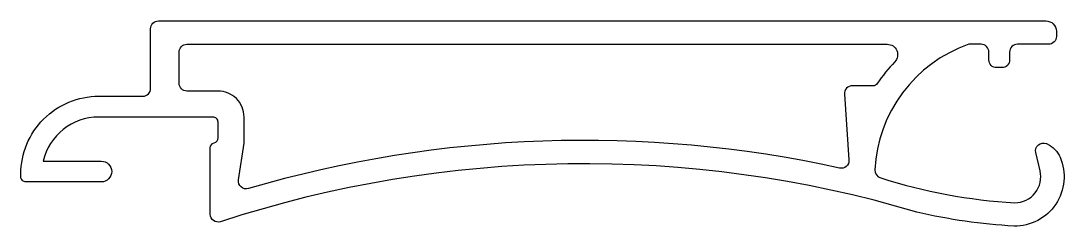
# Model space of a CAD drawing. Extents: x 992.3 to 1032.5, y -8.9 to -1.
import ezdxf

# ---------------------------------------------------------------- set-up
doc = ezdxf.new("R2010")
doc.units = 0
doc.header["$LTSCALE"] = 15
doc.layers.get('0').update_dxf_attribs({"linetype": 'CONTINUOUS'})

msp = doc.modelspace()

# ---------------------------------------------------------------- linework, layer by layer
at = {"ltscale": 0.05}
for points in [[(1031.82, -5.748, -0.184094), (1032.316, -6.259, -0.543663), (1030.541, -8.909, -0.043795), (1026.796, -8.371, 0.152201), (999.963, -8.739, -0.510038), (999.57, -8.454), (999.57, -5.896, -0.341999), (999.72, -5.703, 0.341999), (999.87, -5.509), (999.87, -4.909, 0.414214), (999.67, -4.709), (995.27, -4.709, 0.348547), (993.128, -6.409), (995.37, -6.409, -0.414214), (995.77, -6.809, -0.414214), (995.37, -7.209), (992.47, -7.209, -0.414214), (992.27, -7.009), (992.27, -6.909, -0.414214), (995.27, -3.909), (996.97, -3.909, 0.414214), (997.27, -3.609), (997.27, -1.309, -0.414214), (997.57, -1.009), (1031.77, -1.009, -0.414214), (1032.17, -1.409), (1032.17, -1.609, -0.414214), (1031.87, -1.909), (1030.67, -1.909, 0.414214), (1030.37, -2.209), (1030.37, -2.509, -0.414214), (1030.07, -2.809), (1029.87, -2.809, -0.414214), (1029.57, -2.509), (1029.57, -2.209, 0.414214), (1029.27, -1.909), (1028.795, -1.909, 0.305878), (1025.177, -6.747, 0.356041), (1025.402, -7.052, 0.063621), (1030.57, -8.009, 0.483723), (1031.544, -6.78), (1031.378, -6.078, -0.613247), (1031.787, -5.733, -0.007075)], [(1024.307, -3.509, 0.433987), (1024.008, -3.829), (1024.178, -6.362, -0.499662), (1023.814, -6.675, 0.125811), (1001.039, -7.464, -0.547593), (1000.658, -7.132), (1000.87, -5.712), (1000.87, -4.709, 0.414214), (999.87, -3.709), (998.67, -3.709, -0.414214), (998.37, -3.409), (998.37, -2.209, -0.414214), (998.67, -1.909), (1025.656, -1.909, -0.660151), (1025.945, -2.586, 0.042024), (1025.271, -3.421, -0.248875), (1025.105, -3.509)]]:
    msp.add_lwpolyline(points, format="xyb", close=True, dxfattribs=at)

doc.saveas('drawing.dxf')
